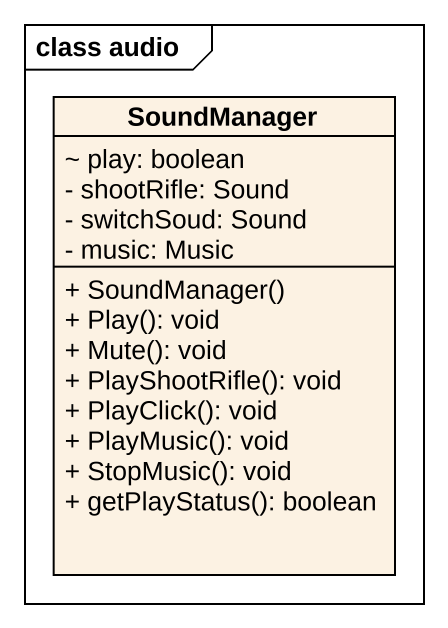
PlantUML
@startuml
mainframe class audio
hide circle
hide empty members
skinparam classAttributeIconSize 0
class SoundManager {
  ~ play: boolean
  - shootRifle: Sound
  - switchSoud: Sound
  - music: Music
  + SoundManager()
  + Play(): void
  + Mute(): void
  + PlayShootRifle(): void
  + PlayClick(): void
  + PlayMusic(): void
  + StopMusic(): void
  + getPlayStatus(): boolean
}
@enduml
